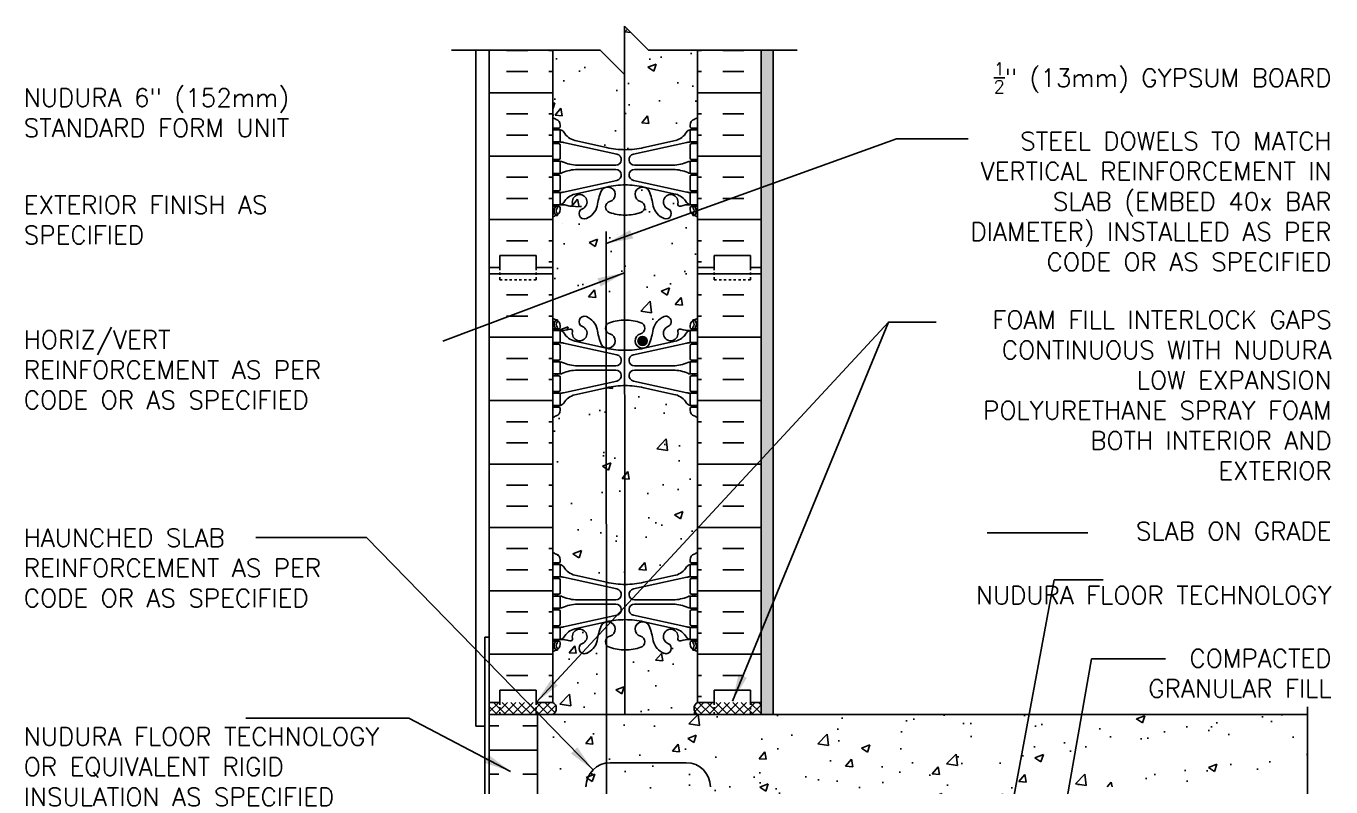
# Model space of a CAD drawing. Header units: inches. Extents: x 81.7 to 138.7, y -36.6 to 57.3.
# Drawn here: x 84.7 to 138.7, y 25.8 to 57.3 of the extents above; entities that cross this region are included whole.
import ezdxf

# ---------------------------------------------------------------- set-up
doc = ezdxf.new("R2010")
doc.units = ezdxf.units.IN
doc.header["$LTSCALE"] = 0.5
doc.header["$MEASUREMENT"] = 0
doc.linetypes.add('DASHED2', pattern=[0.375, 0.25, -0.125])
for name, color, linetype in [('HATCH', 12, 'Continuous'), ('line25', 2, 'Continuous'), ('LINE3', 3, 'Continuous'), ('LINE50', 5, 'Continuous'), ('LINE9', 9, 'Continuous'), ('TEXT', 4, 'Continuous'), ('Web_Edge', 9, 'Continuous')]:
    doc.layers.add(name, color=color, linetype=linetype)
doc.styles.add('DIM', font='romans.shx', dxfattribs={"width": 0.7})
doc.styles.add('ROMANS', font='romans.shx', dxfattribs={"height": 1.125})
doc.dimstyles.new('ext_12', dxfattribs={"dimscale": 12, "dimtxt": 0.09375, "dimasz": 0.09375, "dimexe": 0.09375, "dimexo": 0.0625, "dimgap": 0.0625, "dimtad": 1, "dimdec": 1, "dimzin": 3, "dimdsep": 46, "dimlunit": 4, "dimtxsty": 'DIM', "dimcen": 0.09, "dimdle": 0.09375, "dimclrt": 4, "dimadec": 0, "dimazin": 0, "dimtfac": 1, "dimtdec": 1, "dimtmove": 2, "dimatfit": 3, "dimfxl": 1, "dimfrac": 2, "dimtolj": 1, "dimtzin": 0, "dimarcsym": 0})

msp = doc.modelspace()

# ---------------------------------------------------------------- hatches: boundary and pattern name
at = {"layer": 'HATCH'}
h = msp.add_hatch(dxfattribs=at)
h.set_pattern_fill('AR-CONC', color=256, scale=0.5)
h.paths.add_polyline_path([(109.428, 55.276), (108.428, 56.276), (106.459, 56.276), (106.459, 53.495, 0.082415), (106.602, 53.416, -0.317837), (106.769, 53.18), (106.769, 53.113, -0.414214), (106.706, 53.05), (106.659, 53.05), (106.659, 52.98), (106.764, 52.98, -0.188973), (106.92, 52.885, 0.196323), (107.369, 52.539), (108.691, 52.248, 0.055576), (109.429, 52.159)])
h.paths.add_polyline_path([(112.459, 56.276), (110.428, 56.276), (109.428, 57.276), (109.428, 56.276), (109.428, 55.276), (109.429, 52.159, 0.002211), (109.459, 52.159, 0.057795), (110.227, 52.248), (111.549, 52.539, 0.196323), (111.998, 52.885, -0.188973), (112.154, 52.98), (112.259, 52.98), (112.259, 53.05), (112.211, 53.05, -0.414214), (112.149, 53.113), (112.149, 53.18, -0.317837), (112.316, 53.416, 0.082415), (112.459, 53.495)])
h.paths.add_polyline_path([(109.431, 49.451, -0.079191), (108.81, 49.559, -0.735593), (108.823, 50.017, 0.955472), (108.685, 50.61), (108.665, 50.606, 0.223253), (108.465, 50.441, 0.053157), (108.299, 49.827, -0.24438), (107.851, 49.306, -1), (107.687, 49.715, 2.182095), (107.277, 49.928, -0.601435), (107.158, 49.823, 0.10046), (106.764, 49.88), (106.659, 49.88), (106.659, 49.81), (106.706, 49.81, -0.414214), (106.769, 49.748), (106.769, 49.68, -0.249069), (106.659, 49.473), (106.659, 49.431), (106.569, 49.431, 0.064398), (106.459, 49.365), (106.459, 47.276), (106.459, 45.187, 0.064398), (106.569, 45.121), (106.659, 45.121), (106.659, 45.079, -0.249069), (106.769, 44.872), (106.769, 44.805, -0.414214), (106.706, 44.742), (106.659, 44.742), (106.659, 44.672), (106.764, 44.672, 0.10046), (107.158, 44.73, -0.601435), (107.277, 44.625, 2.182095), (107.687, 44.838, -1), (107.851, 45.246, -0.24438), (108.299, 44.725, 0.041983), (108.419, 44.237), (108.675, 44.237), (108.675, 44.656, -0.458264), (108.81, 44.994, -0.079465), (109.433, 45.102)])
h.paths.add_polyline_path([(112.459, 47.276), (112.459, 49.365, 0.064398), (112.349, 49.431), (112.259, 49.431), (112.259, 49.473, -0.249069), (112.149, 49.68), (112.149, 49.748, -0.414214), (112.211, 49.81), (112.259, 49.81), (112.259, 49.88), (112.154, 49.88, 0.10046), (111.76, 49.823, -0.601435), (111.641, 49.928, 2.182095), (111.231, 49.715, -1), (111.067, 49.306, -0.24438), (110.619, 49.827, 0.053157), (110.453, 50.441, 0.223253), (110.253, 50.606), (110.233, 50.61, 0.955472), (110.095, 50.017, -0.735593), (110.108, 49.559, -0.082755), (109.459, 49.451, -0.003541), (109.431, 49.451), (109.433, 45.102, -0.003269), (109.459, 45.102, -0.082755), (110.108, 44.994, -0.735593), (110.095, 44.536, 0.340457), (109.872, 44.237), (109.99, 44.237, -1.013309), (110.365, 44.242, -0.986866), (109.99, 44.237), (109.872, 44.237, 0.464058), (110.233, 43.942), (110.253, 43.946, 0.223253), (110.453, 44.111, 0.053157), (110.619, 44.725, -0.24438), (111.067, 45.246, -1), (111.231, 44.838, 2.182095), (111.641, 44.625, -0.601435), (111.76, 44.73, 0.10046), (112.154, 44.672), (112.259, 44.672), (112.259, 44.742), (112.211, 44.742, -0.414214), (112.149, 44.805), (112.149, 44.872, -0.249069), (112.259, 45.079), (112.259, 45.121), (112.349, 45.121, 0.064398), (112.459, 45.187)])
h.paths.add_polyline_path([(108.676, 42.301), (107.369, 42.013, 0.196323), (106.92, 41.667, -0.188973), (106.764, 41.572), (106.659, 41.572), (106.659, 41.502), (106.706, 41.502, -0.414214), (106.769, 41.44), (106.769, 41.372, -0.317837), (106.602, 41.137, 0.082415), (106.459, 41.058), (106.459, 35.495, 0.082415), (106.602, 35.416, -0.317837), (106.769, 35.18), (106.769, 35.113, -0.414214), (106.706, 35.05), (106.659, 35.05), (106.659, 34.98), (106.764, 34.98, -0.188973), (106.92, 34.885, 0.196323), (107.369, 34.539), (108.678, 34.251)])
h.paths.add_polyline_path([(109.434, 42.393, 0.055942), (108.691, 42.304), (108.676, 42.301), (108.678, 34.251, 0.057205), (109.438, 34.159)])
h.paths.add_polyline_path([(112.459, 41.058, 0.082415), (112.316, 41.137, -0.317837), (112.149, 41.372), (112.149, 41.44, -0.414214), (112.211, 41.502), (112.259, 41.502), (112.259, 41.572), (112.154, 41.572, -0.188973), (111.998, 41.667, 0.196323), (111.549, 42.013), (110.227, 42.304, 0.057795), (109.459, 42.393, 0.001847), (109.434, 42.393), (109.438, 34.159, 0.001539), (109.459, 34.159, 0.057795), (110.227, 34.248), (111.549, 34.539, 0.196323), (111.998, 34.885, -0.188973), (112.154, 34.98), (112.259, 34.98), (112.259, 35.05), (112.211, 35.05, -0.414214), (112.149, 35.113), (112.149, 35.18, -0.317837), (112.316, 35.416, 0.082415), (112.459, 35.495)])
h.paths.add_polyline_path([(108.679, 31.668, -0.262577), (108.679, 31.904), (108.679, 32.609), (108.665, 32.606, 0.223253), (108.465, 32.441, 0.053157), (108.299, 31.827, -0.24438), (107.851, 31.306, -1), (107.687, 31.715, 2.182095), (107.277, 31.928, -0.601435), (107.158, 31.823, 0.10046), (106.764, 31.88), (106.659, 31.88), (106.659, 31.81), (106.706, 31.81, -0.414214), (106.769, 31.748), (106.769, 31.68, -0.249069), (106.659, 31.473), (106.659, 31.431), (106.569, 31.431, 0.064398), (106.459, 31.365), (106.459, 29.276, -0.593723), (106.459, 28.776), (108.68, 28.776)])
h.paths.add_polyline_path([(109.44, 31.451, -0.080326), (108.81, 31.559, -0.183689), (108.679, 31.668), (108.68, 28.776), (109.441, 28.776)])
h.paths.add_polyline_path([(112.459, 31.365, 0.064398), (112.349, 31.431), (112.259, 31.431), (112.259, 31.473, -0.249069), (112.149, 31.68), (112.149, 31.748, -0.414214), (112.211, 31.81), (112.259, 31.81), (112.259, 31.88), (112.154, 31.88, 0.10046), (111.76, 31.823, -0.601435), (111.641, 31.928, 2.182095), (111.231, 31.715, -1), (111.067, 31.306, -0.24438), (110.619, 31.827, 0.053157), (110.453, 32.441, 0.223253), (110.253, 32.606), (110.233, 32.61, 0.955472), (110.095, 32.017, -0.735593), (110.108, 31.559, -0.082755), (109.459, 31.451, -0.002413), (109.44, 31.451), (109.441, 28.776), (112.459, 28.776, -0.593723), (112.459, 29.276)])
h = msp.add_hatch(dxfattribs=at)
h.set_pattern_fill('AR-SAND', color=256, scale=0.25, style=0)
h.paths.add_polyline_path([(115.584, 56.276), (115.084, 56.276), (115.084, 47.276), (115.084, 29.276), (115.084, 28.776), (115.584, 28.776)])
h = msp.add_hatch(dxfattribs=at)
h.set_pattern_fill('INSUL', color=256, scale=7, style=0)
h.set_pattern_definition([(0, (-2819.7026, -367.7333), (0, 2.625), []), (0, (-2819.7026, -366.8583), (0, 2.625), [0.875, -0.875]), (0, (-2819.7026, -365.9833), (0, 2.625), [0.875, -0.875])])
h.paths.add_polyline_path([(103.834, 29.276), (104.271, 29.276), (104.271, 29.776), (105.771, 29.776), (105.771, 29.276), (106.459, 29.276), (106.459, 47.276), (105.771, 47.276), (105.771, 47.776), (104.271, 47.776), (104.271, 47.276), (103.834, 47.276)])
h = msp.add_hatch(dxfattribs=at)
h.set_pattern_fill('INSUL', color=256, scale=7, style=0)
h.set_pattern_definition([(180, (3038.6205, -367.7333), (0, 2.625), []), (180, (3038.6205, -366.8583), (0, 2.625), [0.875, -0.875]), (180, (3038.6205, -365.9833), (0, 2.625), [0.875, -0.875])])
h.paths.add_polyline_path([(115.084, 29.276), (114.646, 29.276), (114.646, 29.776), (113.146, 29.776), (113.146, 29.276), (112.459, 29.276), (112.459, 47.276), (113.146, 47.276), (113.146, 47.776), (114.646, 47.776), (114.646, 47.276), (115.084, 47.276)])
h = msp.add_hatch(dxfattribs=at)
h.set_pattern_fill('ANSI37', color=256, scale=2, style=0)
h.paths.add_polyline_path([(115.084, 29.276), (114.646, 29.276), (114.646, 28.776), (115.084, 28.776)])
h.paths.add_polyline_path([(114.646, 29.276), (113.146, 29.276), (113.146, 28.776), (114.646, 28.776)])
h.paths.add_polyline_path([(113.146, 29.276), (112.459, 29.276, 0.593723), (112.459, 28.776), (113.146, 28.776)])
h.paths.add_polyline_path([(105.771, 29.276), (105.559, 29.276), (105.771, 29.062)], flags=17)
h.paths.add_polyline_path([(106.459, 29.276), (105.771, 29.276), (105.771, 29.062), (106.054, 28.776), (106.459, 28.776, 0.593723)])
h.paths.add_polyline_path([(105.771, 29.062), (105.771, 28.776), (105.834, 28.776), (106.054, 28.776)], flags=17)
h.paths.add_polyline_path([(104.271, 29.276), (103.834, 29.276), (103.834, 28.776), (104.271, 28.776)])
h.paths.add_polyline_path([(105.559, 29.276), (104.271, 29.276), (104.271, 28.776), (105.771, 28.776), (105.771, 29.062)])
h = msp.add_hatch(dxfattribs=at)
h.set_pattern_fill('INSUL', color=256, scale=8, style=0)
h.set_pattern_definition([(0, (75.221, 12.2973), (0, 3), []), (0, (75.221, 13.2973), (0, 3), [1, -1]), (0, (75.221, 14.2973), (0, 3), [1, -1])])
h.paths.add_polyline_path([(105.834, 28.776), (103.834, 28.776), (103.834, 4.776), (105.834, 4.776)])
h = msp.add_hatch(dxfattribs=at)
h.set_pattern_fill('AR-CONC', color=256, scale=0.5, style=0)
h.paths.add_polyline_path([(125.958, 25.776), (129.868, 25.776), (130.704, 28.776), (109.436, 28.776), (109.437, 26.776), (112.989, 26.776), (112.989, 6.776), (107.834, 6.776), (107.834, 26.776), (109.437, 26.776), (109.436, 28.776), (105.834, 28.776), (105.834, 4.776), (113.834, 4.776)])
h.paths.add_polyline_path([(112.989, 26.776), (107.834, 26.776), (107.834, 6.776), (112.989, 6.776)], flags=17)
h = msp.add_hatch(dxfattribs=at)
h.set_pattern_fill('AR-CONC', color=256, scale=0.5, style=0)
h.paths.add_polyline_path([(137.703, 28.776), (125.958, 28.776), (125.958, 25.776), (137.703, 25.776)])
at = {"layer": 'LINE3'}
msp.add_hatch(color=256, dxfattribs=at).paths.add_polyline_path([(109.99, 44.242, 1), (110.365, 44.242, 1)])

# ---------------------------------------------------------------- linework, layer by layer
at = {"layer": 'HATCH'}
for p, q in [((104.547, 56.267), (105.422, 56.267)), ((106.297, 56.267), (106.459, 56.267)), ((112.621, 56.267), (112.459, 56.267)), ((114.371, 56.267), (113.496, 56.267)), ((104.547, 55.392), (105.422, 55.392)), ((106.297, 55.392), (106.459, 55.392)), ((112.621, 55.392), (112.459, 55.392)), ((114.371, 55.392), (113.496, 55.392)), ((103.834, 54.517), (106.459, 54.517)), ((115.084, 54.517), (112.459, 54.517)), ((104.547, 53.642), (105.422, 53.642)), ((106.297, 53.642), (106.459, 53.642)), ((112.621, 53.642), (112.459, 53.642)), ((114.371, 53.642), (113.496, 53.642)), ((104.547, 52.767), (105.422, 52.767)), ((106.297, 52.767), (106.459, 52.767)), ((112.621, 52.767), (112.459, 52.767)), ((114.371, 52.767), (113.496, 52.767)), ((103.834, 51.892), (106.459, 51.892)), ((115.084, 51.892), (112.459, 51.892)), ((104.547, 51.017), (105.422, 51.017)), ((106.297, 51.017), (106.459, 51.017)), ((112.621, 51.017), (112.459, 51.017)), ((114.371, 51.017), (113.496, 51.017)), ((104.547, 50.142), (105.422, 50.142)), ((106.297, 50.142), (106.459, 50.142)), ((112.621, 50.142), (112.459, 50.142)), ((114.371, 50.142), (113.496, 50.142)), ((103.834, 49.267), (106.459, 49.267)), ((115.084, 49.267), (112.459, 49.267)), ((106.881, 49.088), (106.881, 49.088)), ((109.149, 48.643), (109.149, 48.643)), ((104.547, 48.392), (105.422, 48.392)), ((106.297, 48.392), (106.459, 48.392)), ((112.621, 48.392), (112.459, 48.392)), ((114.371, 48.392), (113.496, 48.392)), ((106.297, 47.517), (106.459, 47.517)), ((112.621, 47.517), (112.459, 47.517)), ((103.834, 28.776), (105.834, 28.776))]:
    msp.add_line(p, q, dxfattribs=at)
at = {"layer": 'line25'}
for p, q in [((106.459, 56.276), (106.459, 47.276)), ((112.459, 47.276), (112.459, 56.276)), ((106.459, 47.276), (106.459, 29.276)), ((112.459, 29.276), (112.459, 47.276)), ((103.834, 28.776), (103.834, 4.776))]:
    msp.add_line(p, q, dxfattribs=at)
at = {"layer": 'LINE3'}
for p, q in [((109.428, 55.276), (109.441, 28.776)), ((108.674, 48.776), (108.686, 9.776)), ((111.989, 26.776), (108.834, 26.776))]:
    msp.add_line(p, q, dxfattribs=at)
msp.add_circle((110.177, 44.242), 0.188, dxfattribs=at)
for centre, start, end in [((108.834, 25.776), 90, 180), ((111.989, 25.776), 0, 90)]:
    msp.add_arc(centre, 1, start, end, dxfattribs=at)
at = {"layer": 'LINE50'}
for p, q in [((103.834, 47.276), (103.834, 56.276)), ((115.084, 47.276), (115.084, 56.276)), ((103.834, 29.276), (103.834, 47.276)), ((115.084, 29.276), (115.084, 47.276)), ((105.834, 28.776), (105.834, 4.776)), ((105.834, 28.776), (137.703, 28.776))]:
    msp.add_line(p, q, dxfattribs=at)
for points in [[(106.459, 47.276), (105.771, 47.276), (105.771, 47.776), (104.271, 47.776), (104.271, 47.276), (103.834, 47.276)], [(103.834, 47.276), (104.271, 47.276), (104.271, 47.776), (105.771, 47.776), (105.771, 47.276), (106.459, 47.276)], [(112.459, 47.276), (113.146, 47.276), (113.146, 47.776), (114.646, 47.776), (114.646, 47.276), (115.084, 47.276)], [(115.084, 47.276), (114.646, 47.276), (114.646, 47.776), (113.146, 47.776), (113.146, 47.276), (112.459, 47.276)], [(106.459, 29.276), (105.771, 29.276), (105.771, 29.776), (104.271, 29.776), (104.271, 29.276), (103.834, 29.276)], [(112.459, 29.276), (113.146, 29.276), (113.146, 29.776), (114.646, 29.776), (114.646, 29.276), (115.084, 29.276)]]:
    msp.add_lwpolyline(points, dxfattribs=at)
at = {"layer": 'LINE9'}
for p, q in [((109.428, 56.276), (109.428, 57.276)), ((109.428, 57.276), (110.428, 56.276)), ((102.271, 56.276), (108.428, 56.276)), ((103.271, 56.276), (103.271, 28.297)), ((109.428, 55.276), (108.428, 56.276)), ((109.428, 56.276), (109.428, 55.276)), ((110.428, 56.276), (116.584, 56.276)), ((115.584, 56.276), (115.584, 28.776)), ((103.646, 31.979), (103.646, 16.776)), ((103.646, 31.979), (103.834, 31.979)), ((103.834, 29.276), (103.834, 28.776)), ((115.084, 29.276), (115.084, 28.776)), ((137.703, 29.093), (137.703, 21.776)), ((103.646, 28.297), (103.271, 28.297))]:
    msp.add_line(p, q, dxfattribs=at)
at = {"layer": 'LINE9', "linetype": 'DASHED2', "ltscale": 0.15}
for points in [[(104.271, 47.276), (104.271, 47.276), (104.271, 46.776), (105.771, 46.776), (105.771, 47.276), (105.771, 47.276)], [(114.646, 47.276), (114.646, 47.276), (114.646, 46.776), (113.146, 46.776), (113.146, 47.276), (113.146, 47.276)], [(104.271, 29.276), (104.271, 29.276), (104.271, 28.776), (105.771, 28.776), (105.771, 29.276), (105.771, 29.276)], [(114.646, 29.276), (114.646, 29.276), (114.646, 28.776), (113.146, 28.776), (113.146, 29.276), (113.146, 29.276)]]:
    msp.add_lwpolyline(points, dxfattribs=at)
at = {"layer": 'LINE9'}
for centre, start, end in [((106.323, 29.026), 298.6028, 61.3972), ((112.595, 29.026), 118.6028, 241.3972)]:
    msp.add_arc(centre, 0.285, start, end, dxfattribs=at)
at = {"layer": 'TEXT'}
for p, q in [((128.62, 36.296), (124.452, 36.296)), ((131.833, 31.078), (128.768, 31.078))]:
    msp.add_line(p, q, dxfattribs=at)
for points in [[(115.584, 55.234, 0, 0.36, 0), (116.664, 55.234, 0, 0, 0), (122.458, 55.234, 0, 0, 0)], [(104.403, 54.215, 0, 0.36, 0), (103.323, 54.215, 0, 0, 0), (97.107, 54.215, 0, 0, 0)], [(103.399, 49.932, 0, 0.36, 0), (102.319, 49.932, 0, 0, 0), (96.231, 49.932, 0, 0, 0)], [(109.99, 44.237, 0, 0.36, 0), (108.91, 44.237, 0, 0, 0), (92.19, 44.237, 0, 0, 0)], [(121.587, 26, 0, 0.36, 0), (121.874, 27.042, 0, 0, 0), (124.452, 36.296, 0, 0, 0)]]:
    msp.add_lwpolyline(points, format="xyseb", dxfattribs=at)
at = {"layer": 'Web_Edge'}
for p, q in [((106.459, 53.05), (106.706, 53.05)), ((106.469, 53.17), (106.469, 53.356)), ((106.569, 52.98), (106.569, 53.05)), ((106.659, 52.98), (106.659, 53.05)), ((106.769, 53.18), (106.769, 53.113)), ((112.149, 53.18), (112.149, 53.113)), ((112.459, 53.05), (112.211, 53.05)), ((112.259, 52.98), (112.259, 53.05)), ((112.349, 52.98), (112.349, 53.05)), ((112.449, 53.17), (112.449, 53.356)), ((106.459, 52.41), (106.706, 52.41)), ((106.569, 52.41), (106.569, 52.48)), ((106.659, 52.41), (106.659, 52.48)), ((106.908, 52.456), (109.119, 51.975)), ((107.369, 52.539), (108.691, 52.248)), ((112.01, 52.456), (109.799, 51.975)), ((111.549, 52.539), (110.227, 52.248)), ((112.459, 52.41), (112.211, 52.41)), ((112.259, 52.41), (112.259, 52.48)), ((112.349, 52.41), (112.349, 52.48)), ((106.769, 51.813), (106.769, 52.348)), ((112.149, 51.813), (112.149, 52.348)), ((106.459, 51.75), (106.706, 51.75)), ((106.569, 51.68), (106.569, 51.75)), ((106.659, 51.68), (106.659, 51.75)), ((107.474, 51.52), (109.07, 51.52)), ((107.474, 51.34), (109.07, 51.34)), ((111.444, 51.52), (109.848, 51.52)), ((111.444, 51.34), (109.848, 51.34)), ((112.459, 51.75), (112.211, 51.75)), ((112.259, 51.68), (112.259, 51.75)), ((112.349, 51.68), (112.349, 51.75)), ((106.459, 51.11), (106.706, 51.11)), ((106.569, 51.11), (106.569, 51.18)), ((106.659, 51.11), (106.659, 51.18)), ((106.769, 50.513), (106.769, 51.048)), ((106.908, 50.404), (109.119, 50.885)), ((112.01, 50.404), (109.799, 50.885)), ((112.149, 50.513), (112.149, 51.048)), ((112.459, 51.11), (112.211, 51.11)), ((112.259, 51.11), (112.259, 51.18)), ((112.349, 51.11), (112.349, 51.18)), ((106.459, 50.45), (106.706, 50.45)), ((106.569, 50.38), (106.569, 50.45)), ((106.659, 50.38), (106.659, 50.45)), ((107.369, 50.321), (108.691, 50.612)), ((111.549, 50.321), (110.227, 50.612)), ((112.459, 50.45), (112.211, 50.45)), ((112.259, 50.38), (112.259, 50.45)), ((112.349, 50.38), (112.349, 50.45)), ((106.459, 49.81), (106.706, 49.81)), ((106.459, 49.71), (106.501, 49.71)), ((106.569, 49.81), (106.569, 49.88)), ((106.659, 49.81), (106.659, 49.88)), ((106.769, 49.68), (106.769, 49.748)), ((112.149, 49.68), (112.149, 49.748)), ((112.459, 49.81), (112.211, 49.81)), ((112.259, 49.81), (112.259, 49.88)), ((112.349, 49.81), (112.349, 49.88)), ((112.459, 49.71), (112.417, 49.71)), ((106.569, 49.431), (106.659, 49.431)), ((106.659, 49.431), (106.659, 49.473)), ((112.259, 49.431), (112.259, 49.473)), ((112.349, 49.431), (112.259, 49.431)), ((106.459, 44.842), (106.501, 44.842)), ((106.569, 45.121), (106.659, 45.121)), ((106.659, 45.121), (106.659, 45.079)), ((106.769, 44.872), (106.769, 44.805)), ((112.149, 44.872), (112.149, 44.805)), ((112.349, 45.121), (112.259, 45.121)), ((112.259, 45.121), (112.259, 45.079)), ((112.459, 44.842), (112.417, 44.842)), ((106.459, 44.742), (106.706, 44.742)), ((106.569, 44.742), (106.569, 44.672)), ((106.659, 44.742), (106.659, 44.672)), ((112.459, 44.742), (112.211, 44.742)), ((112.259, 44.742), (112.259, 44.672)), ((112.349, 44.742), (112.349, 44.672)), ((106.459, 44.102), (106.706, 44.102)), ((106.569, 44.172), (106.569, 44.102)), ((106.659, 44.172), (106.659, 44.102)), ((106.769, 44.04), (106.769, 43.505)), ((106.908, 44.149), (109.119, 43.667)), ((107.369, 44.231), (108.691, 43.941)), ((112.01, 44.149), (109.799, 43.667)), ((111.549, 44.231), (110.227, 43.941)), ((112.149, 44.04), (112.149, 43.505)), ((112.459, 44.102), (112.211, 44.102)), ((112.259, 44.172), (112.259, 44.102)), ((112.349, 44.172), (112.349, 44.102)), ((106.459, 43.442), (106.706, 43.442)), ((106.569, 43.442), (106.569, 43.372)), ((106.659, 43.442), (106.659, 43.372)), ((112.459, 43.442), (112.211, 43.442)), ((112.259, 43.442), (112.259, 43.372)), ((112.349, 43.442), (112.349, 43.372)), ((106.459, 42.802), (106.706, 42.802)), ((106.569, 42.872), (106.569, 42.802)), ((106.659, 42.872), (106.659, 42.802)), ((106.769, 42.74), (106.769, 42.205)), ((107.474, 43.212), (109.07, 43.212)), ((107.474, 43.032), (109.07, 43.032)), ((111.444, 43.212), (109.848, 43.212)), ((111.444, 43.032), (109.848, 43.032)), ((112.149, 42.74), (112.149, 42.205)), ((112.459, 42.802), (112.211, 42.802)), ((112.259, 42.872), (112.259, 42.802)), ((112.349, 42.872), (112.349, 42.802)), ((106.459, 42.142), (106.706, 42.142)), ((106.569, 42.142), (106.569, 42.072)), ((106.659, 42.142), (106.659, 42.072)), ((106.908, 42.096), (109.119, 42.578)), ((107.369, 42.013), (108.691, 42.304)), ((112.01, 42.096), (109.799, 42.578)), ((111.549, 42.013), (110.227, 42.304)), ((112.459, 42.142), (112.211, 42.142)), ((112.259, 42.142), (112.259, 42.072)), ((112.349, 42.142), (112.349, 42.072)), ((106.459, 41.502), (106.706, 41.502)), ((106.469, 41.382), (106.469, 41.196)), ((106.569, 41.572), (106.569, 41.502)), ((106.659, 41.572), (106.659, 41.502)), ((106.769, 41.372), (106.769, 41.44)), ((112.149, 41.372), (112.149, 41.44)), ((112.459, 41.502), (112.211, 41.502)), ((112.259, 41.572), (112.259, 41.502)), ((112.349, 41.572), (112.349, 41.502)), ((112.449, 41.382), (112.449, 41.196)), ((106.469, 35.17), (106.469, 35.356)), ((106.769, 35.18), (106.769, 35.113)), ((112.149, 35.18), (112.149, 35.113)), ((112.449, 35.17), (112.449, 35.356)), ((106.459, 35.05), (106.706, 35.05)), ((106.569, 34.98), (106.569, 35.05)), ((106.659, 34.98), (106.659, 35.05)), ((112.459, 35.05), (112.211, 35.05)), ((112.259, 34.98), (112.259, 35.05)), ((112.349, 34.98), (112.349, 35.05)), ((106.459, 34.41), (106.706, 34.41)), ((106.569, 34.41), (106.569, 34.48)), ((106.659, 34.41), (106.659, 34.48)), ((106.769, 33.813), (106.769, 34.348)), ((106.908, 34.456), (109.119, 33.975)), ((107.369, 34.539), (108.691, 34.248)), ((112.01, 34.456), (109.799, 33.975)), ((111.549, 34.539), (110.227, 34.248)), ((112.149, 33.813), (112.149, 34.348)), ((112.459, 34.41), (112.211, 34.41)), ((112.259, 34.41), (112.259, 34.48)), ((112.349, 34.41), (112.349, 34.48)), ((106.459, 33.75), (106.706, 33.75)), ((106.569, 33.68), (106.569, 33.75)), ((106.659, 33.68), (106.659, 33.75)), ((107.474, 33.52), (109.07, 33.52)), ((111.444, 33.52), (109.848, 33.52)), ((112.459, 33.75), (112.211, 33.75)), ((112.259, 33.68), (112.259, 33.75)), ((112.349, 33.68), (112.349, 33.75)), ((106.459, 33.11), (106.706, 33.11)), ((106.569, 33.11), (106.569, 33.18)), ((106.659, 33.11), (106.659, 33.18)), ((106.769, 32.513), (106.769, 33.048)), ((107.474, 33.34), (109.07, 33.34)), ((111.444, 33.34), (109.848, 33.34)), ((112.149, 32.513), (112.149, 33.048)), ((112.459, 33.11), (112.211, 33.11)), ((112.259, 33.11), (112.259, 33.18)), ((112.349, 33.11), (112.349, 33.18)), ((106.459, 32.45), (106.706, 32.45)), ((106.569, 32.38), (106.569, 32.45)), ((106.659, 32.38), (106.659, 32.45)), ((106.908, 32.404), (109.119, 32.885)), ((107.369, 32.321), (108.691, 32.612)), ((112.01, 32.404), (109.799, 32.885)), ((111.549, 32.321), (110.227, 32.612)), ((112.459, 32.45), (112.211, 32.45)), ((112.259, 32.38), (112.259, 32.45)), ((112.349, 32.38), (112.349, 32.45)), ((106.569, 31.81), (106.569, 31.88)), ((106.659, 31.81), (106.659, 31.88)), ((112.259, 31.81), (112.259, 31.88)), ((112.349, 31.81), (112.349, 31.88)), ((106.459, 31.81), (106.706, 31.81)), ((106.459, 31.71), (106.501, 31.71)), ((106.569, 31.431), (106.659, 31.431)), ((106.659, 31.431), (106.659, 31.473)), ((106.769, 31.68), (106.769, 31.748)), ((112.149, 31.68), (112.149, 31.748)), ((112.459, 31.81), (112.211, 31.81)), ((112.259, 31.431), (112.259, 31.473)), ((112.349, 31.431), (112.259, 31.431)), ((112.459, 31.71), (112.417, 31.71))]:
    msp.add_line(p, q, dxfattribs=at)
for points in [[(106.464, 52.98), (106.764, 52.98), (106.764, 52.48), (106.464, 52.48)], [(112.454, 52.98), (112.154, 52.98), (112.154, 52.48), (112.454, 52.48)], [(106.464, 51.68), (106.764, 51.68), (106.764, 51.18), (106.464, 51.18)], [(112.454, 51.68), (112.154, 51.68), (112.154, 51.18), (112.454, 51.18)], [(106.464, 50.38), (106.764, 50.38), (106.764, 49.88), (106.464, 49.88)], [(112.454, 50.38), (112.154, 50.38), (112.154, 49.88), (112.454, 49.88)], [(106.464, 44.172), (106.764, 44.172), (106.764, 44.672), (106.464, 44.672)], [(112.454, 44.172), (112.154, 44.172), (112.154, 44.672), (112.454, 44.672)], [(106.464, 42.872), (106.764, 42.872), (106.764, 43.372), (106.464, 43.372)], [(112.454, 42.872), (112.154, 42.872), (112.154, 43.372), (112.454, 43.372)], [(106.464, 41.572), (106.764, 41.572), (106.764, 42.072), (106.464, 42.072)], [(112.454, 41.572), (112.154, 41.572), (112.154, 42.072), (112.454, 42.072)], [(106.464, 34.98), (106.764, 34.98), (106.764, 34.48), (106.464, 34.48)], [(112.454, 34.98), (112.154, 34.98), (112.154, 34.48), (112.454, 34.48)], [(106.464, 33.68), (106.764, 33.68), (106.764, 33.18), (106.464, 33.18)], [(112.454, 33.68), (112.154, 33.68), (112.154, 33.18), (112.454, 33.18)], [(106.464, 32.38), (106.764, 32.38), (106.764, 31.88), (106.464, 31.88)], [(112.454, 32.38), (112.154, 32.38), (112.154, 31.88), (112.454, 31.88)]]:
    msp.add_lwpolyline(points, close=True, dxfattribs=at)
for centre, radius, start, end in [((106.769, 53.887), 0.5, 231.6833, 250.5288), ((112.149, 53.887), 0.5, 289.4712, 308.3167), ((106.769, 53.887), 0.6, 238.8907, 238.927), ((106.449, 53.356), 0.02, 360, 58.927), ((106.449, 53.17), 0.02, 299.988, 360), ((106.519, 53.18), 0.25, 0, 70.5288), ((106.706, 53.113), 0.0625, 270, 0), ((106.721, 52.734), 0.25, 37.2777, 80.0823), ((112.197, 52.734), 0.25, 99.9177, 142.7223), ((112.399, 53.18), 0.25, 109.4712, 180), ((112.211, 53.113), 0.0625, 180, 270), ((112.469, 53.356), 0.02, 121.073, 180), ((112.469, 53.17), 0.02, 180, 240.012), ((112.149, 53.887), 0.6, 301.073, 301.1093), ((106.706, 52.348), 0.0625, 0, 90), ((106.673, 51.484), 1, 76.4291, 84.7991), ((107.568, 53.262), 0.75, 210.155, 254.5838), ((111.35, 53.262), 0.75, 285.4162, 329.845), ((112.245, 51.484), 1, 95.2009, 103.5709), ((112.211, 52.348), 0.0625, 90, 180), ((109.459, 55.515), 3.356, 256.7692, 270), ((109.07, 51.75), 0.23, 270, 77.6055), ((109.459, 55.515), 3.356, 270, 283.2308), ((109.848, 51.75), 0.23, 102.3945, 270), ((106.706, 51.813), 0.0625, 270, 0), ((106.76, 51.461), 0.219, 60.4937, 88.92), ((106.76, 51.461), 0.219, 60.4937, 88.92), ((107.504, 53.12), 1.6, 246.5673, 268.9203), ((107.504, 53.12), 1.6, 246.5673, 268.9203), ((107.504, 49.74), 1.6, 91.0797, 113.4327), ((109.07, 51.11), 0.23, 282.3945, 90), ((109.848, 51.11), 0.23, 90, 257.6055), ((111.414, 53.12), 1.6, 271.0797, 293.4327), ((111.414, 53.12), 1.6, 271.0797, 293.4327), ((111.414, 49.74), 1.6, 66.5673, 88.9203), ((112.158, 51.461), 0.219, 91.08, 119.5063), ((112.158, 51.461), 0.219, 91.08, 119.5063), ((112.211, 51.813), 0.0625, 180, 270), ((106.706, 51.048), 0.0625, 0, 90), ((106.76, 51.399), 0.219, 271.08, 299.5063), ((112.158, 51.399), 0.219, 240.4937, 268.92), ((112.211, 51.048), 0.0625, 90, 180), ((106.706, 50.513), 0.0625, 270, 0), ((106.673, 51.376), 1, 275.2009, 283.5709), ((107.568, 49.598), 0.75, 105.4162, 149.845), ((107.574, 49.998), 0.305, 291.8037, 193.3205), ((111.262, 49.356), 3, 158.8016, 170.9727), ((108.74, 50.31), 0.305, 285.7253, 154.6218), ((109.459, 47.345), 3.356, 90, 103.2308), ((109.459, 47.345), 3.356, 76.7692, 90), ((110.177, 50.31), 0.305, 25.3782, 254.2747), ((107.656, 49.356), 3, 9.0273, 21.1984), ((111.344, 49.998), 0.305, 346.6795, 248.1963), ((111.35, 49.598), 0.75, 30.155, 74.5838), ((112.245, 51.376), 1, 256.4291, 264.7991), ((112.211, 50.513), 0.0625, 180, 270), ((106.501, 49.69), 0.02, 345.8459, 90), ((106.763, 49.625), 0.25, 137.5391, 219.8855), ((106.611, 49.764), 0.045, 317.5391, 137.5391), ((106.763, 49.625), 0.16, 137.5391, 219.9999), ((106.706, 49.748), 0.0625, 360, 90), ((106.721, 50.126), 0.25, 279.9177, 322.7223), ((106.82, 48.882), 1, 70.0933, 93.2121), ((107.19, 49.907), 0.09, 251.1349, 13.3205), ((107.769, 49.511), 0.22, 111.8037, 291.8037), ((107.574, 49.998), 0.745, 291.8037, 346.7348), ((108.888, 49.786), 0.24, 105.7253, 251.077), ((110.03, 49.786), 0.24, 288.923, 74.2747), ((111.344, 49.998), 0.745, 193.2652, 248.1963), ((111.149, 49.511), 0.22, 248.1963, 68.1963), ((111.728, 49.907), 0.09, 166.6795, 288.8651), ((112.098, 48.882), 1, 86.7879, 109.9067), ((112.197, 50.126), 0.25, 217.2777, 260.0823), ((112.211, 49.748), 0.0625, 90, 180), ((112.306, 49.764), 0.045, 42.4609, 222.4609), ((112.155, 49.625), 0.16, 320.0001, 42.4609), ((112.155, 49.625), 0.25, 320.1145, 42.4609), ((112.417, 49.69), 0.02, 90, 194.1541), ((106.769, 48.973), 0.6, 114.9252, 121.1093), ((106.769, 48.973), 0.5, 109.4712, 128.3167), ((106.508, 49.535), 0.02, 294.9252, 19.2084), ((106.605, 49.495), 0.045, 218.552, 40.8121), ((106.519, 49.68), 0.25, 289.4712, 360), ((109.459, 51.451), 2, 251.077, 270), ((109.459, 51.451), 2, 270, 288.923), ((112.399, 49.68), 0.25, 180, 250.5288), ((112.313, 49.495), 0.045, 139.1879, 321.448), ((112.149, 48.973), 0.5, 51.6833, 70.5288), ((112.41, 49.535), 0.02, 160.7916, 245.0748), ((112.149, 48.973), 0.6, 58.8907, 65.0748), ((106.769, 45.579), 0.5, 231.6833, 250.5288), ((106.769, 45.579), 0.6, 238.8907, 245.0748), ((106.501, 44.862), 0.02, 270, 14.1541), ((106.763, 44.927), 0.25, 140.1145, 222.4609), ((106.508, 45.017), 0.02, 340.7916, 65.0748), ((106.605, 45.058), 0.045, 319.1879, 141.448), ((106.519, 44.872), 0.25, 0, 70.5288), ((106.763, 44.927), 0.16, 140.0001, 222.4609), ((107.574, 44.554), 0.305, 166.6795, 68.1963), ((107.769, 45.042), 0.22, 68.1963, 248.1963), ((107.574, 44.554), 0.745, 13.2652, 68.1963), ((108.888, 44.767), 0.24, 108.923, 254.2747), ((109.459, 43.102), 2, 90, 108.923), ((109.459, 43.102), 2, 71.077, 90), ((110.03, 44.767), 0.24, 285.7253, 71.077), ((111.344, 44.554), 0.745, 111.8037, 166.7348), ((111.344, 44.554), 0.305, 111.8037, 13.3205), ((111.149, 45.042), 0.22, 291.8037, 111.8037), ((112.399, 44.872), 0.25, 109.4712, 180), ((112.313, 45.058), 0.045, 38.552, 220.8121), ((112.155, 44.927), 0.16, 317.5391, 39.9999), ((112.149, 45.579), 0.5, 289.4712, 308.3167), ((112.155, 44.927), 0.25, 317.5391, 39.8855), ((112.41, 45.017), 0.02, 114.9252, 199.2084), ((112.417, 44.862), 0.02, 165.8459, 270), ((112.149, 45.579), 0.6, 294.9252, 301.1093), ((106.611, 44.789), 0.045, 222.4609, 42.4609), ((106.706, 44.805), 0.0625, 270, 0), ((106.82, 45.671), 1, 266.7879, 289.9067), ((106.721, 44.426), 0.25, 37.2777, 80.0823), ((107.568, 44.954), 0.75, 210.155, 254.5838), ((107.19, 44.645), 0.09, 346.6795, 108.8651), ((111.262, 45.196), 3, 189.0273, 201.1984), ((108.74, 44.242), 0.305, 205.3782, 74.2747), ((110.177, 44.242), 0.305, 105.7253, 334.6218), ((107.656, 45.196), 3, 338.8016, 350.9727), ((111.35, 44.954), 0.75, 285.4162, 329.845), ((111.728, 44.645), 0.09, 71.1349, 193.3205), ((112.098, 45.671), 1, 250.0933, 273.2121), ((112.197, 44.426), 0.25, 99.9177, 142.7223), ((112.211, 44.805), 0.0625, 180, 270), ((112.306, 44.789), 0.045, 137.5391, 317.5391), ((106.706, 44.04), 0.0625, 0, 90), ((106.673, 43.176), 1, 76.4291, 84.7991), ((109.459, 47.208), 3.356, 256.7692, 270), ((109.459, 47.208), 3.356, 270, 283.2308), ((112.245, 43.176), 1, 95.2009, 103.5709), ((112.211, 44.04), 0.0625, 90, 180), ((106.706, 43.505), 0.0625, 270, 0), ((106.76, 43.154), 0.219, 60.4937, 88.92), ((107.504, 44.812), 1.6, 246.5673, 268.9203), ((109.07, 43.442), 0.23, 270, 77.6055), ((109.848, 43.442), 0.23, 102.3945, 270), ((111.414, 44.812), 1.6, 271.0797, 293.4327), ((112.158, 43.154), 0.219, 91.08, 119.5063), ((112.211, 43.505), 0.0625, 180, 270), ((106.706, 42.74), 0.0625, 0, 90), ((106.76, 43.091), 0.219, 271.08, 299.5063), ((106.76, 43.091), 0.219, 271.08, 299.5063), ((107.504, 41.433), 1.6, 91.0797, 113.4327), ((107.504, 41.433), 1.6, 91.0797, 113.4327), ((109.07, 42.802), 0.23, 282.3945, 90), ((109.848, 42.802), 0.23, 90, 257.6055), ((111.414, 41.433), 1.6, 66.5673, 88.9203), ((111.414, 41.433), 1.6, 66.5673, 88.9203), ((112.158, 43.091), 0.219, 240.4937, 268.92), ((112.158, 43.091), 0.219, 240.4937, 268.92), ((112.211, 42.74), 0.0625, 90, 180), ((106.706, 42.205), 0.0625, 270, 0), ((109.459, 39.037), 3.356, 90, 103.2308), ((109.459, 39.037), 3.356, 76.7692, 90), ((112.211, 42.205), 0.0625, 180, 270), ((106.673, 43.068), 1, 275.2009, 283.5709), ((106.721, 41.819), 0.25, 279.9177, 322.7223), ((107.568, 41.29), 0.75, 105.4162, 149.845), ((111.35, 41.29), 0.75, 30.155, 74.5838), ((112.197, 41.819), 0.25, 217.2777, 260.0823), ((112.245, 43.068), 1, 256.4291, 264.7991), ((106.449, 41.382), 0.02, 0, 60.012), ((106.449, 41.196), 0.02, 301.073, 0), ((106.769, 40.665), 0.6, 121.073, 121.1093), ((106.769, 40.665), 0.5, 109.4712, 128.3167), ((106.519, 41.372), 0.25, 289.4712, 360), ((106.706, 41.44), 0.0625, 360, 90), ((112.211, 41.44), 0.0625, 90, 180), ((112.399, 41.372), 0.25, 180, 250.5288), ((112.149, 40.665), 0.5, 51.6833, 70.5288), ((112.469, 41.382), 0.02, 119.988, 180), ((112.469, 41.196), 0.02, 180, 238.927), ((112.149, 40.665), 0.6, 58.8907, 58.927), ((106.769, 35.887), 0.5, 231.6833, 250.5288), ((106.769, 35.887), 0.6, 238.8907, 238.927), ((106.449, 35.356), 0.02, 360, 58.927), ((106.449, 35.17), 0.02, 299.988, 360), ((106.519, 35.18), 0.25, 0, 70.5288), ((112.399, 35.18), 0.25, 109.4712, 180), ((112.149, 35.887), 0.5, 289.4712, 308.3167), ((112.469, 35.356), 0.02, 121.073, 180), ((112.469, 35.17), 0.02, 180, 240.012), ((112.149, 35.887), 0.6, 301.073, 301.1093), ((106.706, 35.113), 0.0625, 270, 0), ((106.721, 34.734), 0.25, 37.2777, 80.0823), ((107.568, 35.262), 0.75, 210.155, 254.5838), ((111.35, 35.262), 0.75, 285.4162, 329.845), ((112.197, 34.734), 0.25, 99.9177, 142.7223), ((112.211, 35.113), 0.0625, 180, 270), ((106.706, 34.348), 0.0625, 0, 90), ((106.673, 33.484), 1, 76.4291, 84.7991), ((109.459, 37.515), 3.356, 256.7692, 270), ((109.459, 37.515), 3.356, 270, 283.2308), ((112.245, 33.484), 1, 95.2009, 103.5709), ((112.211, 34.348), 0.0625, 90, 180), ((106.706, 33.813), 0.0625, 270, 0), ((106.76, 33.461), 0.219, 60.4937, 88.92), ((106.76, 33.461), 0.219, 60.4937, 88.92), ((107.504, 35.12), 1.6, 246.5673, 268.9203), ((107.504, 35.12), 1.6, 246.5673, 268.9203), ((109.07, 33.75), 0.23, 270, 77.6055), ((109.848, 33.75), 0.23, 102.3945, 270), ((111.414, 35.12), 1.6, 271.0797, 293.4327), ((111.414, 35.12), 1.6, 271.0797, 293.4327), ((112.158, 33.461), 0.219, 91.08, 119.5063), ((112.158, 33.461), 0.219, 91.08, 119.5063), ((112.211, 33.813), 0.0625, 180, 270), ((106.706, 33.048), 0.0625, 0, 90), ((106.76, 33.399), 0.219, 271.08, 299.5063), ((107.504, 31.74), 1.6, 91.0797, 113.4327), ((109.07, 33.11), 0.23, 282.3945, 90), ((109.848, 33.11), 0.23, 90, 257.6055), ((111.414, 31.74), 1.6, 66.5673, 88.9203), ((112.158, 33.399), 0.219, 240.4937, 268.92), ((112.211, 33.048), 0.0625, 90, 180), ((106.706, 32.513), 0.0625, 270, 0), ((111.262, 31.356), 3, 158.8016, 170.9727), ((108.74, 32.31), 0.305, 285.7253, 154.6218), ((109.459, 29.345), 3.356, 90, 103.2308), ((109.459, 29.345), 3.356, 76.7692, 90), ((110.177, 32.31), 0.305, 25.3782, 254.2747), ((107.656, 31.356), 3, 9.0273, 21.1984), ((112.211, 32.513), 0.0625, 180, 270), ((106.673, 33.376), 1, 275.2009, 283.5709), ((106.721, 32.126), 0.25, 279.9177, 322.7223), ((106.82, 30.882), 1, 70.0933, 93.2121), ((107.568, 31.598), 0.75, 105.4162, 149.845), ((107.19, 31.907), 0.09, 251.1349, 13.3205), ((107.574, 31.998), 0.305, 291.8037, 193.3205), ((108.888, 31.786), 0.24, 105.7253, 251.077), ((110.03, 31.786), 0.24, 288.923, 74.2747), ((111.344, 31.998), 0.305, 346.6795, 248.1963), ((111.35, 31.598), 0.75, 30.155, 74.5838), ((111.728, 31.907), 0.09, 166.6795, 288.8651), ((112.098, 30.882), 1, 86.7879, 109.9067), ((112.197, 32.126), 0.25, 217.2777, 260.0823), ((112.245, 33.376), 1, 256.4291, 264.7991), ((106.769, 30.973), 0.6, 114.9252, 121.1093), ((106.769, 30.973), 0.5, 109.4712, 128.3167), ((106.501, 31.69), 0.02, 345.8459, 90), ((106.763, 31.625), 0.25, 137.5391, 219.8855), ((106.508, 31.535), 0.02, 294.9252, 19.2084), ((106.605, 31.495), 0.045, 218.552, 40.8121), ((106.611, 31.764), 0.045, 317.5391, 137.5391), ((106.519, 31.68), 0.25, 289.4712, 360), ((106.763, 31.625), 0.16, 137.5391, 219.9999), ((106.706, 31.748), 0.0625, 360, 90), ((107.769, 31.511), 0.22, 111.8037, 291.8037), ((107.574, 31.998), 0.745, 291.8037, 346.7348), ((109.459, 33.451), 2, 251.077, 270), ((109.459, 33.451), 2, 270, 288.923), ((111.344, 31.998), 0.745, 193.2652, 248.1963), ((111.149, 31.511), 0.22, 248.1963, 68.1963), ((112.211, 31.748), 0.0625, 90, 180), ((112.399, 31.68), 0.25, 180, 250.5288), ((112.306, 31.764), 0.045, 42.4609, 222.4609), ((112.313, 31.495), 0.045, 139.1879, 321.448), ((112.155, 31.625), 0.16, 320.0001, 42.4609), ((112.149, 30.973), 0.5, 51.6833, 70.5288), ((112.155, 31.625), 0.25, 320.1145, 42.4609), ((112.41, 31.535), 0.02, 160.7916, 245.0748), ((112.417, 31.69), 0.02, 90, 194.1541), ((112.149, 30.973), 0.6, 58.8907, 65.0748)]:
    msp.add_arc(centre, radius, start, end, dxfattribs=at)

# ---------------------------------------------------------------- texts
at = {"layer": 'TEXT', "char_height": 0.75, "style": 'ROMANS'}
for s, insert, width, attachment_point in [('\\A1;{\\H0.7x;\\S1/2;}" (13mm) GYPSUM BOARD', (138.703, 55.133), 16.37365, 6), ('NUDURA 6" (152mm) STANDARD FORM UNIT', (84.56, 53.69), 16.37365, 4), ('\\A1;STEEL DOWELS TO MATCH VERTICAL REINFORCEMENT IN SLAB (EMBED 40x BAR DIAMETER) INSTALLED AS PER CODE OR AS SPECIFIED', (138.703, 50.015), 16.37365, 6), ('EXTERIOR FINISH AS SPECIFIED', (84.56, 49.252), 13.37837, 4), ('FOAM FILL INTERLOCK GAPS CONTINUOUS WITH NUDURA LOW EXPANSION POLYURETHANE SPRAY FOAM BOTH INTERIOR AND EXTERIOR ', (138.709, 41.991), 16.37365, 6), ('HORIZ/VERT  REINFORCEMENT AS PER CODE OR AS SPECIFIED', (84.56, 43.044), 16.37365, 4), ('\\A1;SLAB ON GRADE', (138.703, 36.365), 16.37365, 6), ('HAUNCHED SLAB REINFORCEMENT AS PER CODE OR AS SPECIFIED', (84.56, 34.842), 16.37365, 4), ('\\A1;NUDURA FLOOR TECHNOLOGY', (138.703, 33.712), 16.37365, 6), ('\\A1;COMPACTED \\PGRANULAR FILL', (138.703, 30.473), 16.37365, 6), ('NUDURA FLOOR TECHNOLOGY OR EQUIVALENT RIGID INSULATION AS SPECIFIED', (84.56, 26.614), 16.48011, 4)]:
    msp.add_mtext(s, dxfattribs=dict(at, insert=insert, width=width, attachment_point=attachment_point))

# ---------------------------------------------------------------- leaders
at = {"layer": 'TEXT'}
for points, override in [([(108.674, 48.276), (120.698, 52.612), (123.658, 52.612)], {"dimgap": 0.0625, "dimtad": 0}), ([(109.43, 47.06), (101.909, 44.237)], {"dimgap": 0.0625, "dimtad": 0}), ([(105.771, 29.276), (120.362, 45.021), (122.335, 45.021)], {"dimgap": 0.0625, "dimtad": 0}), ([(113.896, 29.328), (120.362, 45.021), (122.335, 45.021)], {"dimgap": 0.0625, "dimtad": 0}), ([(108.127, 26.483), (98.748, 36.105), (94.171, 36.105)], {"dimgap": 0.0625, "dimtad": 0}), ([(125.05, 22.708), (127.214, 34.353), (129.245, 34.353)], {"dimtad": 0}), ([(126.748, 19.651), (128.768, 31.078)], {"dimgap": 0.0625, "dimtad": 0}), ([(104.716, 26.418), (100.505, 28.621), (93.747, 28.621)], {"dimgap": 0.0625, "dimtad": 0})]:
    msp.add_leader(points, dimstyle='ext_12', override=override, dxfattribs=at)

doc.saveas('drawing.dxf')
